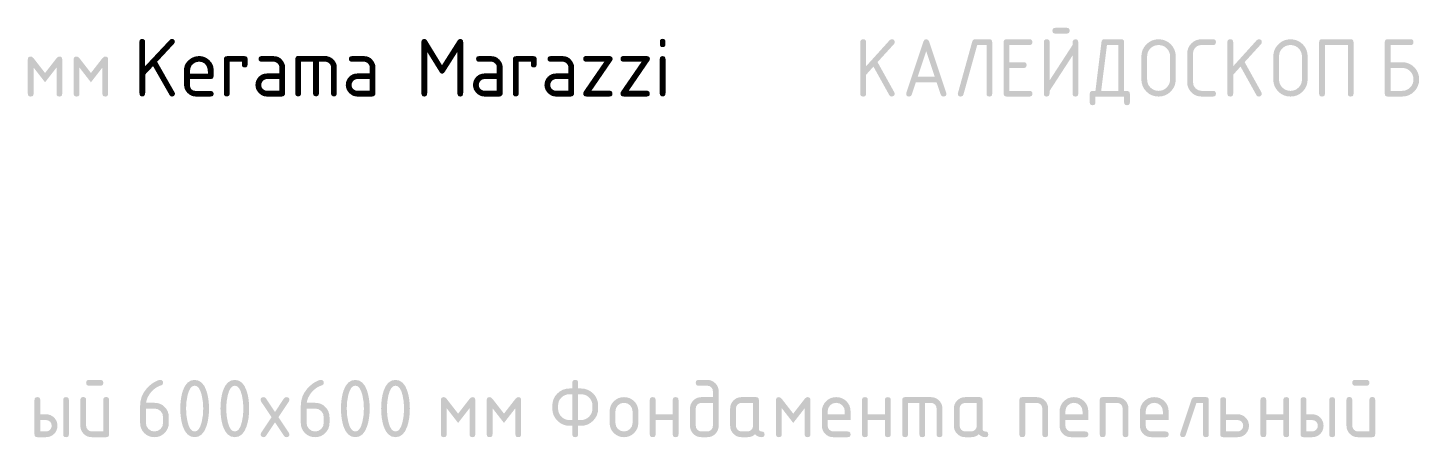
# Model space of a CAD drawing. Header units: millimetres. Extents: x 0 to 1189, y 0 to 841.
# Drawn here: x 1073.6 to 1147.1, y 444.1 to 465.8 of the extents above; entities that cross this region are included whole.
import ezdxf

# ---------------------------------------------------------------- set-up
doc = ezdxf.new("R2010")
doc.units = ezdxf.units.MM

msp = doc.modelspace()

# ---------------------------------------------------------------- hatches: boundary and pattern name
h = msp.add_hatch(color=7)
h.paths.add_polyline_path([(1128.896381, 465.154211), (1128.960709, 465.144703), (1129.007106, 465.116177), (1129.035209, 465.068635), (1129.044658, 465.002076), (1129.044658, 462.275765), (1129.035209, 462.209576), (1129.007106, 462.163386), (1128.960709, 462.136316), (1128.896381, 462.127488), (1128.829822, 462.136316), (1128.782279, 462.163386), (1128.753754, 462.209576), (1128.744245, 462.275765), (1128.744245, 464.294867), (1127.533225, 462.4279), (1127.530194, 462.298227), (1127.520547, 462.228912), (1127.472936, 462.152775), (1127.38109, 462.127488), (1127.314212, 462.136316), (1127.266506, 462.163386), (1127.23792, 462.209576), (1127.228403, 462.275765), (1127.228403, 465.002076), (1127.23792, 465.068635), (1127.266506, 465.116177), (1127.314212, 465.144703), (1127.38109, 465.154211), (1127.447649, 465.144703), (1127.495192, 465.116177), (1127.523717, 465.068635), (1127.533225, 465.002076), (1127.533225, 462.982423), (1128.744245, 464.849389), (1128.745279, 464.980716), (1128.752514, 465.048378), (1128.800676, 465.128373)])
h.paths.add_polyline_path([(1128.439423, 465.454623), (1127.834189, 465.454623), (1127.767311, 465.464218), (1127.719605, 465.492933), (1127.691019, 465.540665), (1127.681502, 465.60731), (1127.691019, 465.673869), (1127.719605, 465.721412), (1127.767311, 465.749937), (1127.834189, 465.759446), (1128.439423, 465.759446), (1128.505983, 465.749937), (1128.553525, 465.721412), (1128.58205, 465.673869), (1128.591559, 465.60731), (1128.58205, 465.540665), (1128.553525, 465.492933), (1128.505983, 465.464218)])
h = msp.add_hatch(color=7)
h.dxf.hatch_style = 2
h.paths.add_polyline_path([(1118.227922, 463.710578), (1117.838212, 463.278977), (1117.838212, 462.275765), (1117.828704, 462.209576), (1117.800179, 462.163386), (1117.752636, 462.136316), (1117.686077, 462.127488), (1117.619199, 462.136316), (1117.571493, 462.163386), (1117.542907, 462.209576), (1117.53339, 462.275765), (1117.53339, 465.002076), (1117.542907, 465.068635), (1117.571493, 465.116177), (1117.619199, 465.144703), (1117.686077, 465.154211), (1117.752636, 465.144703), (1117.800179, 465.116177), (1117.828704, 465.068635), (1117.838212, 465.002076), (1117.838212, 463.727666), (1119.082857, 465.103499), (1119.137565, 465.141464), (1119.201368, 465.154211), (1119.265696, 465.144703), (1119.312093, 465.116177), (1119.340197, 465.068635), (1119.349645, 465.002076), (1119.340136, 464.947988), (1119.311611, 464.900101), (1118.443447, 463.947601), (1119.328699, 462.351833), (1119.349645, 462.275765), (1119.339103, 462.221677), (1119.303343, 462.17379), (1119.255456, 462.13803), (1119.201368, 462.127488), (1119.119512, 462.146505), (1119.065769, 462.203556)])
h = msp.add_hatch(color=7)
h.paths.add_polyline_path([(1121.014418, 464.523621), (1120.570139, 463.185821), (1121.463107, 463.185821)])
h.paths.add_polyline_path([(1122.077161, 462.275765), (1122.067644, 462.209576), (1122.039058, 462.163386), (1121.991352, 462.136316), (1121.924475, 462.127488), (1121.833731, 462.152775), (1121.780607, 462.228912), (1121.560672, 462.880999), (1120.468715, 462.880999), (1120.252639, 462.228912), (1120.199515, 462.152775), (1120.108771, 462.127488), (1120.041894, 462.136316), (1119.994188, 462.163386), (1119.965602, 462.209576), (1119.956085, 462.275765), (1119.964904, 462.326477), (1120.866141, 465.03129), (1120.923123, 465.124583), (1121.014418, 465.154211), (1121.109985, 465.125135), (1121.167105, 465.0357), (1122.068893, 462.326477)])
h = msp.add_hatch(color=7)
h.dxf.hatch_style = 2
h.paths.add_polyline_path([(1123.58992, 465.154211), (1124.3517, 465.154211), (1124.416028, 465.144703), (1124.462425, 465.116177), (1124.490528, 465.068635), (1124.499976, 465.002076), (1124.499976, 462.275765), (1124.490528, 462.209576), (1124.462425, 462.163386), (1124.416028, 462.136316), (1124.3517, 462.127488), (1124.28514, 462.136316), (1124.237598, 462.163386), (1124.209073, 462.209576), (1124.199564, 462.275765), (1124.199564, 464.849389), (1123.708431, 464.849389), (1122.980276, 462.228912), (1122.928806, 462.152775), (1122.836409, 462.127488), (1122.769531, 462.136316), (1122.721825, 462.163386), (1122.693239, 462.209576), (1122.683722, 462.275765), (1122.68696, 462.296918), (1122.6964, 462.330886), (1123.437233, 465.002076), (1123.461091, 465.068635), (1123.49456, 465.116177), (1123.537537, 465.144703)])
h = msp.add_hatch(color=7)
h.dxf.hatch_style = 2
h.paths.add_polyline_path([(1125.106417, 462.275765), (1125.106417, 465.002076), (1125.115934, 465.068635), (1125.144519, 465.116177), (1125.192225, 465.144703), (1125.259103, 465.154211), (1126.469572, 465.154211), (1126.53645, 465.144703), (1126.584156, 465.116177), (1126.612741, 465.068635), (1126.622259, 465.002076), (1126.612741, 464.935198), (1126.584156, 464.887492), (1126.53645, 464.858906), (1126.469572, 464.849389), (1125.411239, 464.849389), (1125.411239, 463.943742), (1126.16475, 463.943742), (1126.231628, 463.934225), (1126.279334, 463.90564), (1126.307919, 463.857934), (1126.317436, 463.791056), (1126.307919, 463.724497), (1126.279334, 463.676954), (1126.231628, 463.648429), (1126.16475, 463.63892), (1125.411239, 463.63892), (1125.411239, 462.4279), (1126.469572, 462.4279), (1126.53645, 462.418392), (1126.584156, 462.389867), (1126.612741, 462.342324), (1126.622259, 462.275765), (1126.612741, 462.209576), (1126.584156, 462.163386), (1126.53645, 462.136316), (1126.469572, 462.127488), (1125.259103, 462.127488), (1125.192225, 462.136316), (1125.144519, 462.163386), (1125.115934, 462.209576)])
h = msp.add_hatch(color=7)
h.paths.add_polyline_path([(1131.467352, 462.4279), (1131.598679, 462.426867), (1131.666341, 462.419632), (1131.746336, 462.371952), (1131.772174, 462.279623), (1131.772174, 461.822666), (1131.762657, 461.756107), (1131.734071, 461.708564), (1131.686365, 461.680039), (1131.619487, 461.670531), (1131.552928, 461.680039), (1131.505386, 461.708564), (1131.476861, 461.756107), (1131.467352, 461.822666), (1131.467352, 462.127488), (1129.95592, 462.127488), (1129.95592, 461.822666), (1129.946411, 461.756107), (1129.917886, 461.708564), (1129.870344, 461.680039), (1129.803784, 461.670531), (1129.736906, 461.680039), (1129.6892, 461.708564), (1129.660615, 461.756107), (1129.651098, 461.822666), (1129.651098, 462.279623), (1129.677143, 462.371952), (1129.756931, 462.419632), (1129.824317, 462.426867), (1129.952061, 462.4279), (1130.27342, 465.014754), (1130.289259, 465.075844), (1130.317448, 465.119416), (1130.357523, 465.145521), (1130.409019, 465.154211), (1131.319075, 465.154211), (1131.383404, 465.144703), (1131.429801, 465.116177), (1131.457904, 465.068635), (1131.467352, 465.002076)])
h.paths.add_polyline_path([(1131.16694, 462.4279), (1131.16694, 464.849389), (1130.561154, 464.849389), (1130.256883, 462.4279)])
h = msp.add_hatch(color=7)
h.paths.add_polyline_path([(1133.894577, 463.033686), (1133.894577, 464.244155), (1133.883424, 464.366318), (1133.849998, 464.478972), (1133.794351, 464.582119), (1133.716535, 464.675756), (1133.625438, 464.751256), (1133.52354, 464.805567), (1133.411204, 464.838382), (1133.288791, 464.849389), (1133.166628, 464.838382), (1133.053974, 464.805567), (1132.950828, 464.751256), (1132.85719, 464.675756), (1132.780063, 464.582119), (1132.725932, 464.478972), (1132.694022, 464.366318), (1132.683557, 464.244155), (1132.683557, 463.033686), (1132.694022, 462.911273), (1132.725932, 462.798937), (1132.780063, 462.69704), (1132.85719, 462.605943), (1132.950828, 462.528127), (1133.053974, 462.47248), (1133.166628, 462.439054), (1133.288791, 462.4279), (1133.411204, 462.439054), (1133.52354, 462.47248), (1133.625438, 462.528127), (1133.716535, 462.605943), (1133.794351, 462.69704), (1133.849998, 462.798937), (1133.883424, 462.911273)])
h.paths.add_polyline_path([(1134.194989, 463.033686), (1134.178341, 462.852551), (1134.128361, 462.684698), (1134.044999, 462.530383), (1133.928201, 462.389867), (1133.790234, 462.273991), (1133.637228, 462.192118), (1133.469857, 462.143525), (1133.288791, 462.127488), (1133.106348, 462.143525), (1132.938839, 462.192118), (1132.785489, 462.273991), (1132.645523, 462.389867), (1132.528958, 462.530383), (1132.44557, 462.684698), (1132.395461, 462.852551), (1132.378735, 463.033686), (1132.378735, 464.244155), (1132.395461, 464.426908), (1132.44557, 464.594521), (1132.528958, 464.747767), (1132.645523, 464.887423), (1132.785489, 465.00422), (1132.938839, 465.087583), (1133.106348, 465.137563), (1133.288791, 465.154211), (1133.469926, 465.137632), (1133.63778, 465.088134), (1133.792094, 465.006081), (1133.932611, 464.891833), (1134.046859, 464.751256), (1134.128912, 464.596519), (1134.17841, 464.42752), (1134.194989, 464.244155)])
h = msp.add_hatch(color=7)
h.dxf.hatch_style = 2
h.paths.add_polyline_path([(1136.164585, 465.154211), (1136.231463, 465.144703), (1136.279169, 465.116177), (1136.307754, 465.068635), (1136.317271, 465.002076), (1136.307754, 464.935198), (1136.279169, 464.887492), (1136.231463, 464.858906), (1136.164585, 464.849389), (1135.55935, 464.849389), (1135.437084, 464.835807), (1135.330734, 464.794474), (1135.2403, 464.724513), (1135.165783, 464.625044), (1135.120101, 464.517075), (1135.106251, 464.39629), (1135.106251, 462.885409), (1135.138566, 462.709985), (1135.237441, 462.563499), (1135.38434, 462.46242), (1135.55935, 462.4279), (1136.164585, 462.4279), (1136.231463, 462.418392), (1136.279169, 462.389867), (1136.307754, 462.342324), (1136.317271, 462.275765), (1136.307754, 462.209576), (1136.279169, 462.163386), (1136.231463, 462.136316), (1136.164585, 462.127488), (1135.55935, 462.127488), (1135.406853, 462.141079), (1135.266655, 462.182058), (1135.138446, 462.250736), (1135.021916, 462.347423), (1134.92491, 462.464203), (1134.856069, 462.592094), (1134.815029, 462.731043), (1134.801429, 462.880999), (1134.801429, 464.39629), (1134.815029, 464.548796), (1134.856069, 464.689054), (1134.92491, 464.817427), (1135.021916, 464.934276), (1135.138446, 465.031195), (1135.266655, 465.099848), (1135.406853, 465.140698), (1135.55935, 465.154211)])
h = msp.add_hatch(color=7)
h.dxf.hatch_style = 2
h.paths.add_polyline_path([(1137.617947, 463.710578), (1137.228238, 463.278977), (1137.228238, 462.275765), (1137.21873, 462.209576), (1137.190204, 462.163386), (1137.142662, 462.136316), (1137.076103, 462.127488), (1137.009225, 462.136316), (1136.961519, 462.163386), (1136.932933, 462.209576), (1136.923416, 462.275765), (1136.923416, 465.002076), (1136.932933, 465.068635), (1136.961519, 465.116177), (1137.009225, 465.144703), (1137.076103, 465.154211), (1137.142662, 465.144703), (1137.190204, 465.116177), (1137.21873, 465.068635), (1137.228238, 465.002076), (1137.228238, 463.727666), (1138.472882, 465.103499), (1138.527591, 465.141464), (1138.591394, 465.154211), (1138.655722, 465.144703), (1138.702119, 465.116177), (1138.730222, 465.068635), (1138.739671, 465.002076), (1138.730162, 464.947988), (1138.701637, 464.900101), (1137.833473, 463.947601), (1138.718724, 462.351833), (1138.739671, 462.275765), (1138.729129, 462.221677), (1138.693369, 462.17379), (1138.645482, 462.13803), (1138.591394, 462.127488), (1138.509538, 462.146505), (1138.455795, 462.203556)])
h = msp.add_hatch(color=7)
h.paths.add_polyline_path([(1140.861953, 463.033686), (1140.861953, 464.244155), (1140.850799, 464.366318), (1140.817373, 464.478972), (1140.761726, 464.582119), (1140.68391, 464.675756), (1140.592813, 464.751256), (1140.490916, 464.805567), (1140.37858, 464.838382), (1140.256167, 464.849389), (1140.134004, 464.838382), (1140.021349, 464.805567), (1139.918203, 464.751256), (1139.824566, 464.675756), (1139.747438, 464.582119), (1139.693307, 464.478972), (1139.661397, 464.366318), (1139.650933, 464.244155), (1139.650933, 463.033686), (1139.661397, 462.911273), (1139.693307, 462.798937), (1139.747438, 462.69704), (1139.824566, 462.605943), (1139.918203, 462.528127), (1140.021349, 462.47248), (1140.134004, 462.439054), (1140.256167, 462.4279), (1140.37858, 462.439054), (1140.490916, 462.47248), (1140.592813, 462.528127), (1140.68391, 462.605943), (1140.761726, 462.69704), (1140.817373, 462.798937), (1140.850799, 462.911273)])
h.paths.add_polyline_path([(1141.162365, 463.033686), (1141.145717, 462.852551), (1141.095737, 462.684698), (1141.012374, 462.530383), (1140.895577, 462.389867), (1140.757609, 462.273991), (1140.604604, 462.192118), (1140.437233, 462.143525), (1140.256167, 462.127488), (1140.073723, 462.143525), (1139.906214, 462.192118), (1139.752864, 462.273991), (1139.612899, 462.389867), (1139.496334, 462.530383), (1139.412946, 462.684698), (1139.362837, 462.852551), (1139.346111, 463.033686), (1139.346111, 464.244155), (1139.362837, 464.426908), (1139.412946, 464.594521), (1139.496334, 464.747767), (1139.612899, 464.887423), (1139.752864, 465.00422), (1139.906214, 465.087583), (1140.073723, 465.137563), (1140.256167, 465.154211), (1140.437302, 465.137632), (1140.605155, 465.088134), (1140.75947, 465.006081), (1140.899987, 464.891833), (1141.014234, 464.751256), (1141.096288, 464.596519), (1141.145785, 464.42752), (1141.162365, 464.244155)])
h = msp.add_hatch(color=7)
h.dxf.hatch_style = 2
h.paths.add_polyline_path([(1141.921492, 465.154211), (1143.436782, 465.154211), (1143.501111, 465.144703), (1143.547508, 465.116177), (1143.575611, 465.068635), (1143.585059, 465.002076), (1143.585059, 462.275765), (1143.575611, 462.209576), (1143.547508, 462.163386), (1143.501111, 462.136316), (1143.436782, 462.127488), (1143.370223, 462.136316), (1143.322681, 462.163386), (1143.294156, 462.209576), (1143.284647, 462.275765), (1143.284647, 464.849389), (1142.073627, 464.849389), (1142.073627, 462.275765), (1142.064119, 462.209576), (1142.035593, 462.163386), (1141.988051, 462.136316), (1141.921492, 462.127488), (1141.854614, 462.136316), (1141.806908, 462.163386), (1141.778322, 462.209576), (1141.768805, 462.275765), (1141.768805, 465.002076), (1141.778322, 465.068635), (1141.806908, 465.116177), (1141.854614, 465.144703)])
h = msp.add_hatch(color=7)
h.paths.add_polyline_path([(1147.052426, 463.033686), (1147.035778, 462.852551), (1146.985798, 462.684698), (1146.902435, 462.530383), (1146.785638, 462.389867), (1146.647671, 462.273991), (1146.494665, 462.192118), (1146.327294, 462.143525), (1146.146228, 462.127488), (1145.388858, 462.127488), (1145.321981, 462.136316), (1145.274275, 462.163386), (1145.245689, 462.209576), (1145.236172, 462.275765), (1145.236172, 465.002076), (1145.245689, 465.068635), (1145.274275, 465.116177), (1145.321981, 465.144703), (1145.388858, 465.154211), (1146.599327, 465.154211), (1146.666205, 465.144703), (1146.713911, 465.116177), (1146.742497, 465.068635), (1146.752014, 465.002076), (1146.742497, 464.935198), (1146.713911, 464.887492), (1146.666205, 464.858906), (1146.599327, 464.849389), (1145.540994, 464.849389), (1145.540994, 463.943742), (1146.146228, 463.943742), (1146.327363, 463.927085), (1146.495216, 463.877459), (1146.649531, 463.795379), (1146.790048, 463.681364), (1146.904296, 463.540709), (1146.986349, 463.385844), (1147.035847, 463.216819)])
h.paths.add_polyline_path([(1145.540994, 463.63892), (1145.540994, 462.4279), (1146.146228, 462.4279), (1146.268641, 462.439054), (1146.380977, 462.47248), (1146.482874, 462.528127), (1146.573971, 462.605943), (1146.651787, 462.69704), (1146.707434, 462.798937), (1146.74086, 462.911273), (1146.752014, 463.033686), (1146.74086, 463.155849), (1146.707434, 463.268504), (1146.651787, 463.37165), (1146.573971, 463.465288), (1146.482874, 463.542415), (1146.380977, 463.596546), (1146.268641, 463.628456), (1146.146228, 463.63892)])
h = msp.add_hatch(color=7)
h.dxf.hatch_style = 2
h.paths.add_polyline_path([(1074.472886, 462.880999), (1073.867652, 463.659867), (1073.867652, 462.275765), (1073.858144, 462.209576), (1073.829618, 462.163386), (1073.782076, 462.136316), (1073.715517, 462.127488), (1073.648639, 462.136316), (1073.600933, 462.163386), (1073.572347, 462.209576), (1073.56283, 462.275765), (1073.56283, 464.095878), (1073.572347, 464.160206), (1073.600933, 464.206603), (1073.648639, 464.234707), (1073.715517, 464.244155), (1073.791584, 464.221348), (1073.867652, 464.150999), (1074.472886, 463.372132), (1075.078672, 464.150999), (1075.15474, 464.221348), (1075.230807, 464.244155), (1075.295136, 464.234707), (1075.341533, 464.206603), (1075.369636, 464.160206), (1075.379084, 464.095878), (1075.379084, 462.275765), (1075.369636, 462.209576), (1075.341533, 462.163386), (1075.295136, 462.136316), (1075.230807, 462.127488), (1075.164248, 462.136316), (1075.116706, 462.163386), (1075.088181, 462.209576), (1075.078672, 462.275765), (1075.078672, 463.659867)])
h = msp.add_hatch(color=7)
h.dxf.hatch_style = 2
h.paths.add_polyline_path([(1076.895581, 462.880999), (1076.290346, 463.659867), (1076.290346, 462.275765), (1076.280838, 462.209576), (1076.252313, 462.163386), (1076.20477, 462.136316), (1076.138211, 462.127488), (1076.071333, 462.136316), (1076.023627, 462.163386), (1075.995042, 462.209576), (1075.985524, 462.275765), (1075.985524, 464.095878), (1075.995042, 464.160206), (1076.023627, 464.206603), (1076.071333, 464.234707), (1076.138211, 464.244155), (1076.214279, 464.221348), (1076.290346, 464.150999), (1076.895581, 463.372132), (1077.501366, 464.150999), (1077.577434, 464.221348), (1077.653502, 464.244155), (1077.71783, 464.234707), (1077.764227, 464.206603), (1077.792331, 464.160206), (1077.801779, 464.095878), (1077.801779, 462.275765), (1077.792331, 462.209576), (1077.764227, 462.163386), (1077.71783, 462.136316), (1077.653502, 462.127488), (1077.586943, 462.136316), (1077.5394, 462.163386), (1077.510875, 462.209576), (1077.501366, 462.275765), (1077.501366, 463.659867)])
h = msp.add_hatch(color=7)
h.paths.add_polyline_path([(1077.853328, 446.097117), (1077.853328, 444.277004), (1077.843811, 444.210815), (1077.815225, 444.164625), (1077.767519, 444.137555), (1077.700641, 444.128727), (1076.943272, 444.128727), (1076.820859, 444.139191), (1076.708523, 444.171102), (1076.606625, 444.225233), (1076.515529, 444.30236), (1076.437712, 444.395998), (1076.382066, 444.499144), (1076.34864, 444.611798), (1076.337486, 444.733961), (1076.337486, 446.097117), (1076.347003, 446.163995), (1076.375589, 446.211701), (1076.423295, 446.240286), (1076.490173, 446.249803), (1076.556732, 446.240286), (1076.604274, 446.211701), (1076.6328, 446.163995), (1076.642308, 446.097117), (1076.642308, 444.733961), (1076.664632, 444.618826), (1076.731605, 444.522295), (1076.829377, 444.451946), (1076.943272, 444.429139), (1077.548506, 444.429139), (1077.548506, 446.097117), (1077.558014, 446.163995), (1077.58654, 446.211701), (1077.634082, 446.240286), (1077.700641, 446.249803), (1077.767519, 446.240286), (1077.815225, 446.211701), (1077.843811, 446.163995)])
h.paths.add_polyline_path([(1077.395819, 446.850628), (1076.790585, 446.850628), (1076.726256, 446.860145), (1076.67986, 446.888731), (1076.651756, 446.936437), (1076.642308, 447.003315), (1076.651756, 447.069874), (1076.67986, 447.117416), (1076.726256, 447.145942), (1076.790585, 447.15545), (1077.395819, 447.15545), (1077.462697, 447.145942), (1077.510403, 447.117416), (1077.538989, 447.069874), (1077.548506, 447.003315), (1077.538989, 446.936437), (1077.510403, 446.888731), (1077.462697, 446.860145)])
h = msp.add_hatch(color=7)
h.paths.add_polyline_path([(1079.799341, 445.640159), (1079.799341, 444.886648), (1079.831656, 444.709777), (1079.93053, 444.564738), (1080.077429, 444.463659), (1080.25244, 444.429139), (1080.427451, 444.463659), (1080.57435, 444.564738), (1080.673224, 444.711224), (1080.705539, 444.886648), (1080.705539, 445.18706), (1080.673224, 445.362071), (1080.57435, 445.50897), (1080.427451, 445.607844), (1080.25244, 445.640159)])
h.paths.add_polyline_path([(1080.552852, 447.15545), (1080.61973, 447.145942), (1080.667436, 447.117416), (1080.696022, 447.069874), (1080.705539, 447.003315), (1080.686522, 446.915878), (1080.629471, 446.875984), (1080.466406, 446.817391), (1080.314245, 446.730119), (1080.172522, 446.614217), (1080.040773, 446.469738), (1079.952028, 446.341934), (1079.883126, 446.212114), (1079.834894, 446.079917), (1079.80816, 445.944981), (1080.25244, 445.944981), (1080.40548, 445.931382), (1080.546582, 445.890342), (1080.674972, 445.821501), (1080.789875, 445.724495), (1080.88688, 445.607965), (1080.955722, 445.479756), (1080.996761, 445.339557), (1081.010361, 445.18706), (1081.010361, 444.886648), (1080.996081, 444.733522), (1080.953586, 444.59223), (1080.883392, 444.463651), (1080.786016, 444.348662), (1080.671097, 444.251975), (1080.542999, 444.183297), (1080.403016, 444.142318), (1080.25244, 444.128727), (1080.099943, 444.142258), (1079.959745, 444.182815), (1079.831535, 444.250347), (1079.715005, 444.344803), (1079.618, 444.461265), (1079.549158, 444.588992), (1079.508118, 444.727881), (1079.494519, 444.877829), (1079.494519, 445.792295), (1079.515999, 446.041565), (1079.580371, 446.275021), (1079.68753, 446.492562), (1079.837375, 446.694083), (1079.973413, 446.834789), (1080.114981, 446.952396), (1080.262853, 447.047782), (1080.417805, 447.121826), (1080.496491, 447.146493)])
h = msp.add_hatch(color=7)
h.paths.add_polyline_path([(1082.827299, 445.640159), (1082.807731, 446.006855), (1082.746822, 446.351227), (1082.678445, 446.570413), (1082.593791, 446.726398), (1082.492496, 446.819648), (1082.3742, 446.850628), (1082.257532, 446.819579), (1082.156057, 446.725847), (1082.070498, 446.568552), (1082.001579, 446.346817), (1081.940669, 446.001343), (1081.921101, 445.640159), (1081.940669, 445.277046), (1082.001579, 444.93295), (1082.069955, 444.713075), (1082.15461, 444.555574), (1082.255904, 444.460808), (1082.3742, 444.429139), (1082.492496, 444.460808), (1082.593791, 444.555574), (1082.678445, 444.713075), (1082.746822, 444.93295), (1082.807731, 445.277046)])
h.paths.add_polyline_path([(1083.132121, 445.640159), (1083.123414, 445.379038), (1083.097601, 445.135797), (1083.055149, 444.910746), (1082.996522, 444.704196), (1082.885719, 444.451963), (1082.744272, 444.272181), (1082.57337, 444.164539), (1082.3742, 444.128727), (1082.173334, 444.164539), (1082.00213, 444.272181), (1081.860278, 444.451963), (1081.747468, 444.704196), (1081.691391, 444.910746), (1081.650248, 445.135797), (1081.624918, 445.379038), (1081.616279, 445.640159), (1081.624918, 445.903589), (1081.650248, 446.148104), (1081.691391, 446.373603), (1081.747468, 446.579981), (1081.860278, 446.832447), (1082.00213, 447.012203), (1082.173334, 447.119716), (1082.3742, 447.15545), (1082.57337, 447.119716), (1082.744272, 447.012203), (1082.885719, 446.832447), (1082.996522, 446.579981), (1083.055149, 446.371743), (1083.097601, 446.146451), (1083.123414, 445.902968)])
h = msp.add_hatch(color=7)
h.paths.add_polyline_path([(1084.949059, 445.640159), (1084.929491, 446.006855), (1084.868582, 446.351227), (1084.800205, 446.570413), (1084.715551, 446.726398), (1084.614256, 446.819648), (1084.49596, 446.850628), (1084.379292, 446.819579), (1084.277817, 446.725847), (1084.192258, 446.568552), (1084.123339, 446.346817), (1084.06243, 446.001343), (1084.042861, 445.640159), (1084.06243, 445.277046), (1084.123339, 444.93295), (1084.191715, 444.713075), (1084.27637, 444.555574), (1084.377664, 444.460808), (1084.49596, 444.429139), (1084.614256, 444.460808), (1084.715551, 444.555574), (1084.800205, 444.713075), (1084.868582, 444.93295), (1084.929491, 445.277046)])
h.paths.add_polyline_path([(1085.253881, 445.640159), (1085.245174, 445.379038), (1085.219361, 445.135797), (1085.176909, 444.910746), (1085.118282, 444.704196), (1085.00748, 444.451963), (1084.866033, 444.272181), (1084.69513, 444.164539), (1084.49596, 444.128727), (1084.295094, 444.164539), (1084.12389, 444.272181), (1083.982038, 444.451963), (1083.869229, 444.704196), (1083.813151, 444.910746), (1083.772008, 445.135797), (1083.746678, 445.379038), (1083.738039, 445.640159), (1083.746678, 445.903589), (1083.772008, 446.148104), (1083.813151, 446.373603), (1083.869229, 446.579981), (1083.982038, 446.832447), (1084.12389, 447.012203), (1084.295094, 447.119716), (1084.49596, 447.15545), (1084.69513, 447.119716), (1084.866033, 447.012203), (1085.00748, 446.832447), (1085.118282, 446.579981), (1085.176909, 446.371743), (1085.219361, 446.146451), (1085.245174, 445.902968)])
h = msp.add_hatch(color=7)
h.paths.add_polyline_path([(1088.286382, 445.640159), (1088.286382, 444.886648), (1088.318697, 444.709777), (1088.417571, 444.564738), (1088.56447, 444.463659), (1088.739481, 444.429139), (1088.914492, 444.463659), (1089.06139, 444.564738), (1089.160265, 444.711224), (1089.19258, 444.886648), (1089.19258, 445.18706), (1089.160265, 445.362071), (1089.06139, 445.50897), (1088.914492, 445.607844), (1088.739481, 445.640159)])
h.paths.add_polyline_path([(1089.039893, 447.15545), (1089.106771, 447.145942), (1089.154477, 447.117416), (1089.183063, 447.069874), (1089.19258, 447.003315), (1089.173563, 446.915878), (1089.116512, 446.875984), (1088.953447, 446.817391), (1088.801286, 446.730119), (1088.659563, 446.614217), (1088.527814, 446.469738), (1088.439068, 446.341934), (1088.370167, 446.212114), (1088.321935, 446.079917), (1088.295201, 445.944981), (1088.739481, 445.944981), (1088.89252, 445.931382), (1089.033623, 445.890342), (1089.162013, 445.821501), (1089.276916, 445.724495), (1089.373921, 445.607965), (1089.442763, 445.479756), (1089.483802, 445.339557), (1089.497402, 445.18706), (1089.497402, 444.886648), (1089.483122, 444.733522), (1089.440627, 444.59223), (1089.370433, 444.463651), (1089.273057, 444.348662), (1089.158137, 444.251975), (1089.03004, 444.183297), (1088.890057, 444.142318), (1088.739481, 444.128727), (1088.586984, 444.142258), (1088.446785, 444.182815), (1088.318576, 444.250347), (1088.202046, 444.344803), (1088.105041, 444.461265), (1088.036199, 444.588992), (1087.995159, 444.727881), (1087.98156, 444.877829), (1087.98156, 445.792295), (1088.00304, 446.041565), (1088.067412, 446.275021), (1088.174571, 446.492562), (1088.324416, 446.694083), (1088.460454, 446.834789), (1088.602021, 446.952396), (1088.749894, 447.047782), (1088.904845, 447.121826), (1088.983531, 447.146493)])
h = msp.add_hatch(color=7)
h.paths.add_polyline_path([(1091.31434, 445.640159), (1091.294772, 446.006855), (1091.233862, 446.351227), (1091.165486, 446.570413), (1091.080831, 446.726398), (1090.979537, 446.819648), (1090.861241, 446.850628), (1090.744573, 446.819579), (1090.643097, 446.725847), (1090.557539, 446.568552), (1090.488619, 446.346817), (1090.42771, 446.001343), (1090.408142, 445.640159), (1090.42771, 445.277046), (1090.488619, 444.93295), (1090.556996, 444.713075), (1090.641651, 444.555574), (1090.742945, 444.460808), (1090.861241, 444.429139), (1090.979537, 444.460808), (1091.080831, 444.555574), (1091.165486, 444.713075), (1091.233862, 444.93295), (1091.294772, 445.277046)])
h.paths.add_polyline_path([(1091.619162, 445.640159), (1091.610454, 445.379038), (1091.584642, 445.135797), (1091.54219, 444.910746), (1091.483563, 444.704196), (1091.37276, 444.451963), (1091.231313, 444.272181), (1091.060411, 444.164539), (1090.861241, 444.128727), (1090.660375, 444.164539), (1090.489171, 444.272181), (1090.347319, 444.451963), (1090.234509, 444.704196), (1090.178432, 444.910746), (1090.137289, 445.135797), (1090.111959, 445.379038), (1090.10332, 445.640159), (1090.111959, 445.903589), (1090.137289, 446.148104), (1090.178432, 446.373603), (1090.234509, 446.579981), (1090.347319, 446.832447), (1090.489171, 447.012203), (1090.660375, 447.119716), (1090.861241, 447.15545), (1091.060411, 447.119716), (1091.231313, 447.012203), (1091.37276, 446.832447), (1091.483563, 446.579981), (1091.54219, 446.371743), (1091.584642, 446.146451), (1091.610454, 445.902968)])
h = msp.add_hatch(color=7)
h.paths.add_polyline_path([(1093.4361, 445.640159), (1093.416532, 446.006855), (1093.355623, 446.351227), (1093.287246, 446.570413), (1093.202592, 446.726398), (1093.101297, 446.819648), (1092.983001, 446.850628), (1092.866333, 446.819579), (1092.764858, 446.725847), (1092.679299, 446.568552), (1092.61038, 446.346817), (1092.54947, 446.001343), (1092.529902, 445.640159), (1092.54947, 445.277046), (1092.61038, 444.93295), (1092.678756, 444.713075), (1092.763411, 444.555574), (1092.864705, 444.460808), (1092.983001, 444.429139), (1093.101297, 444.460808), (1093.202592, 444.555574), (1093.287246, 444.713075), (1093.355623, 444.93295), (1093.416532, 445.277046)])
h.paths.add_polyline_path([(1093.740922, 445.640159), (1093.732215, 445.379038), (1093.706402, 445.135797), (1093.66395, 444.910746), (1093.605323, 444.704196), (1093.49452, 444.451963), (1093.353073, 444.272181), (1093.182171, 444.164539), (1092.983001, 444.128727), (1092.782135, 444.164539), (1092.610931, 444.272181), (1092.469079, 444.451963), (1092.356269, 444.704196), (1092.300192, 444.910746), (1092.259049, 445.135797), (1092.233719, 445.379038), (1092.22508, 445.640159), (1092.233719, 445.903589), (1092.259049, 446.148104), (1092.300192, 446.373603), (1092.356269, 446.579981), (1092.469079, 446.832447), (1092.610931, 447.012203), (1092.782135, 447.119716), (1092.983001, 447.15545), (1093.182171, 447.119716), (1093.353073, 447.012203), (1093.49452, 446.832447), (1093.605323, 446.579981), (1093.66395, 446.371743), (1093.706402, 446.146451), (1093.732215, 445.902968)])
h = msp.add_hatch(color=7)
h.paths.add_polyline_path([(1102.628732, 445.034925), (1102.781418, 445.034925), (1102.903512, 445.045992), (1103.015685, 445.079229), (1103.117522, 445.134686), (1103.20861, 445.212416), (1103.286426, 445.305994), (1103.342073, 445.408718), (1103.375499, 445.520227), (1103.386653, 445.640159), (1103.386653, 445.792295), (1103.375499, 445.914544), (1103.342073, 446.027388), (1103.286426, 446.130724), (1103.20861, 446.224447), (1103.115661, 446.299628), (1103.014031, 446.353776), (1102.902892, 446.386531), (1102.781418, 446.397529), (1102.628732, 446.397529)])
h.paths.add_polyline_path([(1102.32391, 445.034925), (1102.32391, 446.397529), (1102.175633, 446.397529), (1102.05347, 446.386462), (1101.940815, 446.353225), (1101.837669, 446.297768), (1101.744031, 446.220038), (1101.666904, 446.128863), (1101.612773, 446.026837), (1101.580863, 445.914475), (1101.570398, 445.792295), (1101.570398, 445.640159), (1101.581483, 445.517979), (1101.614427, 445.405617), (1101.668764, 445.303591), (1101.744031, 445.212416), (1101.837669, 445.134686), (1101.940815, 445.079229), (1102.05347, 445.045992), (1102.175633, 445.034925)])
h.paths.add_polyline_path([(1102.628732, 444.730103), (1102.628732, 444.277004), (1102.619223, 444.210815), (1102.590698, 444.164625), (1102.543155, 444.137555), (1102.476596, 444.128727), (1102.409718, 444.137555), (1102.362012, 444.164625), (1102.333427, 444.210815), (1102.32391, 444.277004), (1102.32391, 444.730103), (1102.175633, 444.730103), (1101.992569, 444.747432), (1101.824026, 444.798867), (1101.67047, 444.883582), (1101.532364, 445.00075), (1101.4158, 445.140655), (1101.332411, 445.293583), (1101.282302, 445.459946), (1101.265576, 445.640159), (1101.265576, 445.792295), (1101.282302, 445.975677), (1101.332411, 446.144383), (1101.4158, 446.298), (1101.532364, 446.436114), (1101.672873, 446.552593), (1101.827127, 446.635792), (1101.994817, 446.685711), (1102.175633, 446.702351), (1102.32391, 446.702351), (1102.32391, 447.003315), (1102.333427, 447.069874), (1102.362012, 447.117416), (1102.409718, 447.145942), (1102.476596, 447.15545), (1102.543155, 447.145942), (1102.590698, 447.117416), (1102.619223, 447.069874), (1102.628732, 447.003315), (1102.628732, 446.702351), (1102.781418, 446.702351), (1102.962312, 446.685711), (1103.130131, 446.635792), (1103.284411, 446.552593), (1103.424686, 446.436114), (1103.540795, 446.29614), (1103.622642, 446.14273), (1103.671106, 445.975057), (1103.687065, 445.792295), (1103.687065, 445.640159), (1103.670416, 445.459257), (1103.620437, 445.291378), (1103.537074, 445.136934), (1103.420277, 444.99634), (1103.28069, 444.879861), (1103.127926, 444.796662), (1102.961623, 444.746743), (1102.781418, 444.730103)])
h = msp.add_hatch(color=7)
h.paths.add_polyline_path([(1110.053057, 446.550216), (1110.053057, 444.733961), (1110.041903, 444.611798), (1110.008477, 444.499144), (1109.95283, 444.395998), (1109.875014, 444.30236), (1109.781437, 444.225233), (1109.678713, 444.171102), (1109.567204, 444.139191), (1109.447271, 444.128727), (1109.143, 444.128727), (1109.020588, 444.139191), (1108.908252, 444.171102), (1108.806354, 444.225233), (1108.715257, 444.30236), (1108.637441, 444.395998), (1108.581794, 444.499144), (1108.548368, 444.611798), (1108.537215, 444.733961), (1108.537215, 445.640159), (1108.548368, 445.762322), (1108.581794, 445.874977), (1108.637441, 445.978123), (1108.715257, 446.071761), (1108.808215, 446.147028), (1108.909905, 446.201365), (1109.021208, 446.234309), (1109.143, 446.245394), (1109.748235, 446.245394), (1109.748235, 446.550216), (1109.726462, 446.667762), (1109.663348, 446.766292), (1109.565025, 446.828924), (1109.447271, 446.850628), (1108.990314, 446.850628), (1108.925985, 446.860145), (1108.879588, 446.888731), (1108.851485, 446.936437), (1108.842037, 447.003315), (1108.851485, 447.069874), (1108.879588, 447.117416), (1108.925985, 447.145942), (1108.990314, 447.15545), (1109.447271, 447.15545), (1109.569684, 447.144383), (1109.68202, 447.111146), (1109.783917, 447.055689), (1109.875014, 446.977959), (1109.95283, 446.886552), (1110.008477, 446.784551), (1110.041903, 446.672319)])
h.paths.add_polyline_path([(1109.748235, 444.733961), (1109.748235, 445.940572), (1109.143, 445.940572), (1109.025247, 445.918799), (1108.926924, 445.855684), (1108.86381, 445.75743), (1108.842037, 445.640159), (1108.842037, 444.733961), (1108.864361, 444.618344), (1108.931334, 444.518436), (1109.029106, 444.451464), (1109.143, 444.429139), (1109.447271, 444.429139), (1109.56282, 444.451464), (1109.658938, 444.518436), (1109.725911, 444.61669)])
h = msp.add_hatch(color=7)
h.paths.add_polyline_path([(1144.728868, 446.097117), (1144.728868, 444.277004), (1144.719351, 444.210815), (1144.690765, 444.164625), (1144.643059, 444.137555), (1144.576181, 444.128727), (1143.818812, 444.128727), (1143.696399, 444.139191), (1143.584063, 444.171102), (1143.482166, 444.225233), (1143.391069, 444.30236), (1143.313253, 444.395998), (1143.257606, 444.499144), (1143.22418, 444.611798), (1143.213026, 444.733961), (1143.213026, 446.097117), (1143.222543, 446.163995), (1143.251129, 446.211701), (1143.298835, 446.240286), (1143.365713, 446.249803), (1143.432272, 446.240286), (1143.479814, 446.211701), (1143.50834, 446.163995), (1143.517848, 446.097117), (1143.517848, 444.733961), (1143.540172, 444.618826), (1143.607145, 444.522295), (1143.704917, 444.451946), (1143.818812, 444.429139), (1144.424046, 444.429139), (1144.424046, 446.097117), (1144.433555, 446.163995), (1144.46208, 446.211701), (1144.509622, 446.240286), (1144.576181, 446.249803), (1144.643059, 446.240286), (1144.690765, 446.211701), (1144.719351, 446.163995)])
h.paths.add_polyline_path([(1144.271359, 446.850628), (1143.666125, 446.850628), (1143.601796, 446.860145), (1143.5554, 446.888731), (1143.527296, 446.936437), (1143.517848, 447.003315), (1143.527296, 447.069874), (1143.5554, 447.117416), (1143.601796, 447.145942), (1143.666125, 447.15545), (1144.271359, 447.15545), (1144.338237, 447.145942), (1144.385943, 447.117416), (1144.414529, 447.069874), (1144.424046, 447.003315), (1144.414529, 446.936437), (1144.385943, 446.888731), (1144.338237, 446.860145)])
h = msp.add_hatch(color=7)
h.paths.add_polyline_path([(1075.126038, 444.733961), (1075.114954, 444.611798), (1075.08201, 444.499144), (1075.027672, 444.395998), (1074.952405, 444.30236), (1074.858768, 444.225233), (1074.755622, 444.171102), (1074.642967, 444.139191), (1074.520804, 444.128727), (1074.067705, 444.128727), (1074.000827, 444.137555), (1073.953121, 444.164625), (1073.924535, 444.210815), (1073.915018, 444.277004), (1073.915018, 446.097117), (1073.924535, 446.161445), (1073.953121, 446.207842), (1074.000827, 446.235945), (1074.067705, 446.245394), (1074.134264, 446.235945), (1074.181806, 446.207842), (1074.210332, 446.161445), (1074.21984, 446.097117), (1074.21984, 445.339196), (1074.520804, 445.339196), (1074.642967, 445.328197), (1074.755622, 445.295443), (1074.858768, 445.241295), (1074.952405, 445.166114), (1075.027672, 445.07239), (1075.08201, 444.969055), (1075.114954, 444.856211)])
h.paths.add_polyline_path([(1074.825075, 444.733961), (1074.803026, 444.851508), (1074.736329, 444.950038), (1074.638075, 445.013152), (1074.520804, 445.034925), (1074.21984, 445.034925), (1074.21984, 444.429139), (1074.520804, 444.429139), (1074.638075, 444.451464), (1074.736329, 444.518436), (1074.803026, 444.61669)])
h.paths.add_polyline_path([(1075.43086, 446.097117), (1075.440369, 446.161445), (1075.468894, 446.207842), (1075.516436, 446.235945), (1075.582996, 446.245394), (1075.647324, 446.235945), (1075.693721, 446.207842), (1075.721824, 446.161445), (1075.731273, 446.097117), (1075.731273, 444.277004), (1075.721824, 444.210815), (1075.693721, 444.164625), (1075.647324, 444.137555), (1075.582996, 444.128727), (1075.516436, 444.137555), (1075.468894, 444.164625), (1075.440369, 444.210815), (1075.43086, 444.277004)])
h = msp.add_hatch(color=7)
h.dxf.hatch_style = 2
h.paths.add_polyline_path([(1086.799622, 445.18706), (1087.350286, 444.36134), (1087.375642, 444.277004), (1087.366124, 444.210815), (1087.337539, 444.164625), (1087.289833, 444.137555), (1087.222955, 444.128727), (1087.150057, 444.144506), (1087.096175, 444.192117), (1086.617721, 444.912004), (1086.139266, 444.192117), (1086.085384, 444.144506), (1086.012486, 444.128727), (1085.954815, 444.138787), (1085.906653, 444.171171), (1085.872064, 444.220987), (1085.8598, 444.277004), (1085.885155, 444.36134), (1086.43582, 445.18706), (1085.885155, 446.008371), (1085.8598, 446.097117), (1085.869317, 446.161445), (1085.897902, 446.207842), (1085.945608, 446.235945), (1086.012486, 446.245394), (1086.085384, 446.229615), (1086.139266, 446.182004), (1086.617721, 445.462117), (1087.096175, 446.182004), (1087.150057, 446.229615), (1087.222955, 446.245394), (1087.289833, 446.236566), (1087.337539, 446.209496), (1087.366124, 446.163306), (1087.375642, 446.097117), (1087.350286, 446.008371)])
h = msp.add_hatch(color=7)
h.dxf.hatch_style = 2
h.paths.add_polyline_path([(1096.28984, 444.882238), (1095.684606, 445.661105), (1095.684606, 444.277004), (1095.675097, 444.210815), (1095.646572, 444.164625), (1095.59903, 444.137555), (1095.53247, 444.128727), (1095.465593, 444.137555), (1095.417887, 444.164625), (1095.389301, 444.210815), (1095.379784, 444.277004), (1095.379784, 446.097117), (1095.389301, 446.161445), (1095.417887, 446.207842), (1095.465593, 446.235945), (1095.53247, 446.245394), (1095.608538, 446.222587), (1095.684606, 446.152238), (1096.28984, 445.373371), (1096.895626, 446.152238), (1096.971694, 446.222587), (1097.047761, 446.245394), (1097.11209, 446.235945), (1097.158487, 446.207842), (1097.18659, 446.161445), (1097.196038, 446.097117), (1097.196038, 444.277004), (1097.18659, 444.210815), (1097.158487, 444.164625), (1097.11209, 444.137555), (1097.047761, 444.128727), (1096.981202, 444.137555), (1096.93366, 444.164625), (1096.905134, 444.210815), (1096.895626, 444.277004), (1096.895626, 445.661105)])
h = msp.add_hatch(color=7)
h.dxf.hatch_style = 2
h.paths.add_polyline_path([(1098.712308, 444.882238), (1098.107074, 445.661105), (1098.107074, 444.277004), (1098.097565, 444.210815), (1098.06904, 444.164625), (1098.021497, 444.137555), (1097.954938, 444.128727), (1097.88806, 444.137555), (1097.840354, 444.164625), (1097.811769, 444.210815), (1097.802252, 444.277004), (1097.802252, 446.097117), (1097.811769, 446.161445), (1097.840354, 446.207842), (1097.88806, 446.235945), (1097.954938, 446.245394), (1098.031006, 446.222587), (1098.107074, 446.152238), (1098.712308, 445.373371), (1099.318094, 446.152238), (1099.394161, 446.222587), (1099.470229, 446.245394), (1099.534558, 446.235945), (1099.580954, 446.207842), (1099.609058, 446.161445), (1099.618506, 446.097117), (1099.618506, 444.277004), (1099.609058, 444.210815), (1099.580954, 444.164625), (1099.534558, 444.137555), (1099.470229, 444.128727), (1099.40367, 444.137555), (1099.356127, 444.164625), (1099.327602, 444.210815), (1099.318094, 444.277004), (1099.318094, 445.661105)])
h = msp.add_hatch(color=7)
h.paths.add_polyline_path([(1104.293694, 444.882238), (1104.293694, 445.487473), (1104.307294, 445.639978), (1104.348334, 445.780237), (1104.417175, 445.90861), (1104.514181, 446.025459), (1104.630711, 446.122145), (1104.75892, 446.190823), (1104.899118, 446.231803), (1105.051615, 446.245394), (1105.204113, 446.231863), (1105.344311, 446.191306), (1105.47252, 446.123773), (1105.58905, 446.029317), (1105.686056, 445.912718), (1105.754897, 445.784026), (1105.795937, 445.642519), (1105.809536, 445.487473), (1105.809536, 444.882238), (1105.795257, 444.732282), (1105.752761, 444.593333), (1105.682567, 444.465442), (1105.585192, 444.348662), (1105.470272, 444.251975), (1105.342175, 444.183297), (1105.202192, 444.142318), (1105.051615, 444.128727), (1104.899118, 444.142318), (1104.75892, 444.183297), (1104.630711, 444.251975), (1104.514181, 444.348662), (1104.417175, 444.465442), (1104.348334, 444.593333), (1104.307294, 444.732282)])
h.paths.add_polyline_path([(1105.504714, 444.886648), (1105.504714, 445.491882), (1105.472399, 445.665446), (1105.373525, 445.813792), (1105.226626, 445.912666), (1105.051615, 445.944981), (1104.876605, 445.912666), (1104.729706, 445.813792), (1104.630832, 445.665446), (1104.598517, 445.491882), (1104.598517, 444.886648), (1104.630832, 444.709777), (1104.729706, 444.564738), (1104.876605, 444.463659), (1105.051615, 444.429139), (1105.226626, 444.463659), (1105.373525, 444.564738), (1105.472399, 444.711224)])
h = msp.add_hatch(color=7)
h.dxf.hatch_style = 2
h.paths.add_polyline_path([(1106.720277, 445.034925), (1106.720277, 444.277004), (1106.710768, 444.210815), (1106.682243, 444.164625), (1106.634701, 444.137555), (1106.568141, 444.128727), (1106.501263, 444.137555), (1106.453557, 444.164625), (1106.424972, 444.210815), (1106.415455, 444.277004), (1106.415455, 446.097117), (1106.424972, 446.161445), (1106.453557, 446.207842), (1106.501263, 446.235945), (1106.568141, 446.245394), (1106.634701, 446.235945), (1106.682243, 446.207842), (1106.710768, 446.161445), (1106.720277, 446.097117), (1106.720277, 445.339196), (1107.626475, 445.339196), (1107.626475, 446.097117), (1107.635983, 446.161445), (1107.664508, 446.207842), (1107.712051, 446.235945), (1107.77861, 446.245394), (1107.845488, 446.235945), (1107.893194, 446.207842), (1107.92178, 446.161445), (1107.931297, 446.097117), (1107.931297, 444.277004), (1107.92178, 444.210815), (1107.893194, 444.164625), (1107.845488, 444.137555), (1107.77861, 444.128727), (1107.712051, 444.137555), (1107.664508, 444.164625), (1107.635983, 444.210815), (1107.626475, 444.277004), (1107.626475, 445.034925)])
h = msp.add_hatch(color=7)
h.paths.add_polyline_path([(1111.869995, 445.940572), (1111.264761, 445.940572), (1111.147007, 445.918799), (1111.048684, 445.855684), (1110.98557, 445.75743), (1110.963797, 445.640159), (1110.963797, 444.733961), (1110.986121, 444.618344), (1111.053094, 444.518436), (1111.150866, 444.451464), (1111.264761, 444.429139), (1111.569031, 444.429139), (1111.68458, 444.451464), (1111.780698, 444.518436), (1111.847671, 444.61669), (1111.869995, 444.733961)])
h.paths.add_polyline_path([(1112.475229, 444.277004), (1112.465781, 444.210815), (1112.437678, 444.164625), (1112.391281, 444.137555), (1112.326952, 444.128727), (1112.224556, 444.138304), (1112.132856, 444.167312), (1112.051388, 444.216164), (1111.979687, 444.285272), (1111.89002, 444.216164), (1111.791929, 444.167312), (1111.685054, 444.138304), (1111.569031, 444.128727), (1111.264761, 444.128727), (1111.142348, 444.139191), (1111.030012, 444.171102), (1110.928115, 444.225233), (1110.837018, 444.30236), (1110.759201, 444.395377), (1110.703555, 444.49749), (1110.670129, 444.609938), (1110.658975, 444.733961), (1110.658975, 445.640159), (1110.670129, 445.762322), (1110.703555, 445.874977), (1110.759201, 445.978123), (1110.837018, 446.071761), (1110.928115, 446.147028), (1111.030012, 446.201365), (1111.142348, 446.234309), (1111.264761, 446.245394), (1112.02213, 446.245394), (1112.089008, 446.235945), (1112.136714, 446.207842), (1112.1653, 446.161445), (1112.174817, 446.097117), (1112.174817, 444.581826), (1112.184326, 444.514948), (1112.212851, 444.467242), (1112.260393, 444.438656), (1112.326952, 444.429139), (1112.391281, 444.419631), (1112.437678, 444.391105), (1112.465781, 444.343563)])
h = msp.add_hatch(color=7)
h.dxf.hatch_style = 2
h.paths.add_polyline_path([(1113.991499, 444.882238), (1113.386265, 445.661105), (1113.386265, 444.277004), (1113.376756, 444.210815), (1113.348231, 444.164625), (1113.300689, 444.137555), (1113.234129, 444.128727), (1113.167252, 444.137555), (1113.119546, 444.164625), (1113.09096, 444.210815), (1113.081443, 444.277004), (1113.081443, 446.097117), (1113.09096, 446.161445), (1113.119546, 446.207842), (1113.167252, 446.235945), (1113.234129, 446.245394), (1113.310197, 446.222587), (1113.386265, 446.152238), (1113.991499, 445.373371), (1114.597285, 446.152238), (1114.673353, 446.222587), (1114.74942, 446.245394), (1114.813749, 446.235945), (1114.860146, 446.207842), (1114.888249, 446.161445), (1114.897697, 446.097117), (1114.897697, 444.277004), (1114.888249, 444.210815), (1114.860146, 444.164625), (1114.813749, 444.137555), (1114.74942, 444.128727), (1114.682861, 444.137555), (1114.635319, 444.164625), (1114.606793, 444.210815), (1114.597285, 444.277004), (1114.597285, 445.661105)])
h = msp.add_hatch(color=7)
h.paths.add_polyline_path([(1116.261832, 445.944981), (1116.086821, 445.912666), (1115.939922, 445.813792), (1115.841048, 445.666893), (1115.808733, 445.491882), (1115.808733, 445.339196), (1116.714931, 445.339196), (1116.714931, 445.491882), (1116.682616, 445.666893), (1116.583741, 445.813792), (1116.436842, 445.912666)])
h.paths.add_polyline_path([(1115.808733, 445.034925), (1115.808733, 444.733961), (1115.831057, 444.618344), (1115.89803, 444.518436), (1115.995801, 444.451464), (1116.109696, 444.429139), (1116.867066, 444.429139), (1116.933944, 444.419631), (1116.98165, 444.391105), (1117.010236, 444.343563), (1117.019753, 444.277004), (1117.010236, 444.210815), (1116.98165, 444.164625), (1116.933944, 444.137555), (1116.867066, 444.128727), (1116.109696, 444.128727), (1115.987283, 444.139191), (1115.874947, 444.171102), (1115.77305, 444.225233), (1115.681953, 444.30236), (1115.604137, 444.395377), (1115.54849, 444.49749), (1115.515064, 444.609938), (1115.503911, 444.733961), (1115.503911, 445.487473), (1115.51751, 445.639978), (1115.55855, 445.780237), (1115.627391, 445.90861), (1115.724397, 446.025459), (1115.840927, 446.122145), (1115.969136, 446.190823), (1116.109334, 446.231803), (1116.261832, 446.245394), (1116.414329, 446.231863), (1116.554527, 446.191306), (1116.682736, 446.123773), (1116.799266, 446.029317), (1116.896272, 445.912787), (1116.965113, 445.784578), (1117.006153, 445.64438), (1117.019753, 445.491882), (1117.019753, 445.034925)])
h = msp.add_hatch(color=7)
h.dxf.hatch_style = 2
h.paths.add_polyline_path([(1117.930493, 445.034925), (1117.930493, 444.277004), (1117.920984, 444.210815), (1117.892459, 444.164625), (1117.844917, 444.137555), (1117.778357, 444.128727), (1117.711479, 444.137555), (1117.663774, 444.164625), (1117.635188, 444.210815), (1117.625671, 444.277004), (1117.625671, 446.097117), (1117.635188, 446.161445), (1117.663774, 446.207842), (1117.711479, 446.235945), (1117.778357, 446.245394), (1117.844917, 446.235945), (1117.892459, 446.207842), (1117.920984, 446.161445), (1117.930493, 446.097117), (1117.930493, 445.339196), (1118.836691, 445.339196), (1118.836691, 446.097117), (1118.846199, 446.161445), (1118.874725, 446.207842), (1118.922267, 446.235945), (1118.988826, 446.245394), (1119.055704, 446.235945), (1119.10341, 446.207842), (1119.131996, 446.161445), (1119.141513, 446.097117), (1119.141513, 444.277004), (1119.131996, 444.210815), (1119.10341, 444.164625), (1119.055704, 444.137555), (1118.988826, 444.128727), (1118.922267, 444.137555), (1118.874725, 444.164625), (1118.846199, 444.210815), (1118.836691, 444.277004), (1118.836691, 445.034925)])
h = msp.add_hatch(color=7)
h.dxf.hatch_style = 2
h.paths.add_polyline_path([(1119.900118, 446.245394), (1121.263273, 446.245394), (1121.384747, 446.234309), (1121.495886, 446.201365), (1121.597516, 446.147028), (1121.690465, 446.071761), (1121.768281, 445.978123), (1121.823928, 445.874977), (1121.857354, 445.762322), (1121.868507, 445.640159), (1121.868507, 444.277004), (1121.85899, 444.210815), (1121.830405, 444.164625), (1121.782699, 444.137555), (1121.715821, 444.128727), (1121.649261, 444.137555), (1121.601719, 444.164625), (1121.573194, 444.210815), (1121.563685, 444.277004), (1121.563685, 445.640159), (1121.541912, 445.75743), (1121.478798, 445.855684), (1121.380544, 445.920452), (1121.263273, 445.940572), (1120.958451, 445.940572), (1120.958451, 444.277004), (1120.948934, 444.210815), (1120.920348, 444.164625), (1120.872642, 444.137555), (1120.805764, 444.128727), (1120.741668, 444.137555), (1120.695246, 444.164625), (1120.667013, 444.210815), (1120.657487, 444.277004), (1120.657487, 445.940572), (1120.052253, 445.940572), (1120.052253, 444.277004), (1120.042745, 444.210815), (1120.014219, 444.164625), (1119.966677, 444.137555), (1119.900118, 444.128727), (1119.83324, 444.137555), (1119.785534, 444.164625), (1119.756948, 444.210815), (1119.747431, 444.277004), (1119.747431, 446.097117), (1119.756948, 446.161445), (1119.785534, 446.207842), (1119.83324, 446.235945)])
h = msp.add_hatch(color=7)
h.paths.add_polyline_path([(1123.685862, 445.940572), (1123.080627, 445.940572), (1122.962874, 445.918799), (1122.864551, 445.855684), (1122.801437, 445.75743), (1122.779664, 445.640159), (1122.779664, 444.733961), (1122.801988, 444.618344), (1122.868961, 444.518436), (1122.966732, 444.451464), (1123.080627, 444.429139), (1123.384898, 444.429139), (1123.500447, 444.451464), (1123.596565, 444.518436), (1123.663537, 444.61669), (1123.685862, 444.733961)])
h.paths.add_polyline_path([(1124.291096, 444.277004), (1124.281648, 444.210815), (1124.253544, 444.164625), (1124.207148, 444.137555), (1124.142819, 444.128727), (1124.040422, 444.138304), (1123.948722, 444.167312), (1123.867255, 444.216164), (1123.795553, 444.285272), (1123.705886, 444.216164), (1123.607796, 444.167312), (1123.50092, 444.138304), (1123.384898, 444.128727), (1123.080627, 444.128727), (1122.958214, 444.139191), (1122.845878, 444.171102), (1122.743981, 444.225233), (1122.652884, 444.30236), (1122.575068, 444.395377), (1122.519421, 444.49749), (1122.485995, 444.609938), (1122.474842, 444.733961), (1122.474842, 445.640159), (1122.485995, 445.762322), (1122.519421, 445.874977), (1122.575068, 445.978123), (1122.652884, 446.071761), (1122.743981, 446.147028), (1122.845878, 446.201365), (1122.958214, 446.234309), (1123.080627, 446.245394), (1123.837997, 446.245394), (1123.904875, 446.235945), (1123.952581, 446.207842), (1123.981167, 446.161445), (1123.990684, 446.097117), (1123.990684, 444.581826), (1124.000192, 444.514948), (1124.028718, 444.467242), (1124.07626, 444.438656), (1124.142819, 444.429139), (1124.207148, 444.419631), (1124.253544, 444.391105), (1124.281648, 444.343563)])
h = msp.add_hatch(color=7)
h.dxf.hatch_style = 2
h.paths.add_polyline_path([(1125.938237, 444.277004), (1125.938237, 446.097117), (1125.947754, 446.161445), (1125.97634, 446.207842), (1126.024046, 446.235945), (1126.090924, 446.245394), (1126.848293, 446.245394), (1126.968226, 446.234309), (1127.079735, 446.201365), (1127.182459, 446.147028), (1127.276036, 446.071761), (1127.353853, 445.978123), (1127.409499, 445.874977), (1127.442925, 445.762322), (1127.454079, 445.640159), (1127.454079, 444.277004), (1127.444562, 444.210815), (1127.415976, 444.164625), (1127.36827, 444.137555), (1127.301392, 444.128727), (1127.234833, 444.137555), (1127.187291, 444.164625), (1127.158765, 444.210815), (1127.149257, 444.277004), (1127.149257, 445.640159), (1127.127484, 445.75743), (1127.06437, 445.855684), (1126.966047, 445.920452), (1126.848293, 445.940572), (1126.243059, 445.940572), (1126.243059, 444.277004), (1126.233551, 444.210815), (1126.205025, 444.164625), (1126.157483, 444.137555), (1126.090924, 444.128727), (1126.024046, 444.137555), (1125.97634, 444.164625), (1125.947754, 444.210815)])
h = msp.add_hatch(color=7)
h.paths.add_polyline_path([(1128.817918, 445.944981), (1128.642907, 445.912666), (1128.496008, 445.813792), (1128.397134, 445.666893), (1128.364819, 445.491882), (1128.364819, 445.339196), (1129.271017, 445.339196), (1129.271017, 445.491882), (1129.238702, 445.666893), (1129.139828, 445.813792), (1128.992929, 445.912666)])
h.paths.add_polyline_path([(1128.364819, 445.034925), (1128.364819, 444.733961), (1128.387143, 444.618344), (1128.454116, 444.518436), (1128.551888, 444.451464), (1128.665783, 444.429139), (1129.423153, 444.429139), (1129.49003, 444.419631), (1129.537736, 444.391105), (1129.566322, 444.343563), (1129.575839, 444.277004), (1129.566322, 444.210815), (1129.537736, 444.164625), (1129.49003, 444.137555), (1129.423153, 444.128727), (1128.665783, 444.128727), (1128.54337, 444.139191), (1128.431034, 444.171102), (1128.329137, 444.225233), (1128.23804, 444.30236), (1128.160224, 444.395377), (1128.104577, 444.49749), (1128.071151, 444.609938), (1128.059997, 444.733961), (1128.059997, 445.487473), (1128.073597, 445.639978), (1128.114636, 445.780237), (1128.183478, 445.90861), (1128.280483, 446.025459), (1128.397014, 446.122145), (1128.525223, 446.190823), (1128.665421, 446.231803), (1128.817918, 446.245394), (1128.970415, 446.231863), (1129.110613, 446.191306), (1129.238823, 446.123773), (1129.355353, 446.029317), (1129.452358, 445.912787), (1129.5212, 445.784578), (1129.56224, 445.64438), (1129.575839, 445.491882), (1129.575839, 445.034925)])
h = msp.add_hatch(color=7)
h.dxf.hatch_style = 2
h.paths.add_polyline_path([(1130.181757, 444.277004), (1130.181757, 446.097117), (1130.191274, 446.161445), (1130.21986, 446.207842), (1130.267566, 446.235945), (1130.334444, 446.245394), (1131.091814, 446.245394), (1131.211746, 446.234309), (1131.323255, 446.201365), (1131.425979, 446.147028), (1131.519557, 446.071761), (1131.597373, 445.978123), (1131.65302, 445.874977), (1131.686446, 445.762322), (1131.697599, 445.640159), (1131.697599, 444.277004), (1131.688082, 444.210815), (1131.659497, 444.164625), (1131.611791, 444.137555), (1131.544913, 444.128727), (1131.478353, 444.137555), (1131.430811, 444.164625), (1131.402286, 444.210815), (1131.392777, 444.277004), (1131.392777, 445.640159), (1131.371004, 445.75743), (1131.30789, 445.855684), (1131.209567, 445.920452), (1131.091814, 445.940572), (1130.486579, 445.940572), (1130.486579, 444.277004), (1130.477071, 444.210815), (1130.448546, 444.164625), (1130.401003, 444.137555), (1130.334444, 444.128727), (1130.267566, 444.137555), (1130.21986, 444.164625), (1130.191274, 444.210815)])
h = msp.add_hatch(color=7)
h.paths.add_polyline_path([(1133.061439, 445.944981), (1132.886428, 445.912666), (1132.739529, 445.813792), (1132.640655, 445.666893), (1132.60834, 445.491882), (1132.60834, 445.339196), (1133.514537, 445.339196), (1133.514537, 445.491882), (1133.482222, 445.666893), (1133.383348, 445.813792), (1133.236449, 445.912666)])
h.paths.add_polyline_path([(1132.60834, 445.034925), (1132.60834, 444.733961), (1132.630664, 444.618344), (1132.697636, 444.518436), (1132.795408, 444.451464), (1132.909303, 444.429139), (1133.666673, 444.429139), (1133.733551, 444.419631), (1133.781257, 444.391105), (1133.809842, 444.343563), (1133.81936, 444.277004), (1133.809842, 444.210815), (1133.781257, 444.164625), (1133.733551, 444.137555), (1133.666673, 444.128727), (1132.909303, 444.128727), (1132.78689, 444.139191), (1132.674554, 444.171102), (1132.572657, 444.225233), (1132.48156, 444.30236), (1132.403744, 444.395377), (1132.348097, 444.49749), (1132.314671, 444.609938), (1132.303518, 444.733961), (1132.303518, 445.487473), (1132.317117, 445.639978), (1132.358157, 445.780237), (1132.426998, 445.90861), (1132.524004, 446.025459), (1132.640534, 446.122145), (1132.768743, 446.190823), (1132.908941, 446.231803), (1133.061439, 446.245394), (1133.213936, 446.231863), (1133.354134, 446.191306), (1133.482343, 446.123773), (1133.598873, 446.029317), (1133.695879, 445.912787), (1133.76472, 445.784578), (1133.80576, 445.64438), (1133.81936, 445.491882), (1133.81936, 445.034925)])
h = msp.add_hatch(color=7)
h.dxf.hatch_style = 2
h.paths.add_polyline_path([(1135.183199, 446.245394), (1135.788433, 446.245394), (1135.855311, 446.235945), (1135.903017, 446.207842), (1135.931603, 446.161445), (1135.94112, 446.097117), (1135.94112, 444.277004), (1135.931603, 444.210815), (1135.903017, 444.164625), (1135.855311, 444.137555), (1135.788433, 444.128727), (1135.721874, 444.137555), (1135.674332, 444.164625), (1135.645806, 444.210815), (1135.636298, 444.277004), (1135.636298, 445.940572), (1135.289032, 445.940572), (1134.717422, 444.230151), (1134.66671, 444.154014), (1134.577964, 444.128727), (1134.511086, 444.138235), (1134.46338, 444.166761), (1134.434795, 444.214303), (1134.425278, 444.280862), (1134.434097, 444.327716), (1135.031063, 446.122473), (1135.091008, 446.215766)])
h = msp.add_hatch(color=7)
h.paths.add_polyline_path([(1138.06288, 444.733961), (1138.051726, 444.611798), (1138.0183, 444.499144), (1137.962653, 444.395998), (1137.884837, 444.30236), (1137.79374, 444.225233), (1137.691843, 444.171102), (1137.579507, 444.139191), (1137.457094, 444.128727), (1136.699725, 444.128727), (1136.632847, 444.137555), (1136.585141, 444.164625), (1136.556555, 444.210815), (1136.547038, 444.277004), (1136.547038, 446.097117), (1136.556555, 446.161445), (1136.585141, 446.207842), (1136.632847, 446.235945), (1136.699725, 446.245394), (1136.766284, 446.235945), (1136.813826, 446.207842), (1136.842351, 446.161445), (1136.85186, 446.097117), (1136.85186, 445.339196), (1137.457094, 445.339196), (1137.579507, 445.328128), (1137.691843, 445.294892), (1137.79374, 445.239434), (1137.884837, 445.161704), (1137.962653, 445.07053), (1138.0183, 444.968503), (1138.051726, 444.856142)])
h.paths.add_polyline_path([(1137.758058, 444.733961), (1137.736285, 444.851508), (1137.673171, 444.950038), (1137.574848, 445.013152), (1137.457094, 445.034925), (1136.85186, 445.034925), (1136.85186, 444.429139), (1137.457094, 444.429139), (1137.572643, 444.451464), (1137.668761, 444.518436), (1137.735734, 444.61669)])
h = msp.add_hatch(color=7)
h.dxf.hatch_style = 2
h.paths.add_polyline_path([(1138.97362, 445.034925), (1138.97362, 444.277004), (1138.964112, 444.210815), (1138.935586, 444.164625), (1138.888044, 444.137555), (1138.821485, 444.128727), (1138.754607, 444.137555), (1138.706901, 444.164625), (1138.678315, 444.210815), (1138.668798, 444.277004), (1138.668798, 446.097117), (1138.678315, 446.161445), (1138.706901, 446.207842), (1138.754607, 446.235945), (1138.821485, 446.245394), (1138.888044, 446.235945), (1138.935586, 446.207842), (1138.964112, 446.161445), (1138.97362, 446.097117), (1138.97362, 445.339196), (1139.879818, 445.339196), (1139.879818, 446.097117), (1139.889327, 446.161445), (1139.917852, 446.207842), (1139.965394, 446.235945), (1140.031953, 446.245394), (1140.098831, 446.235945), (1140.146537, 446.207842), (1140.175123, 446.161445), (1140.18464, 446.097117), (1140.18464, 444.277004), (1140.175123, 444.210815), (1140.146537, 444.164625), (1140.098831, 444.137555), (1140.031953, 444.128727), (1139.965394, 444.137555), (1139.917852, 444.164625), (1139.889327, 444.210815), (1139.879818, 444.277004), (1139.879818, 445.034925)])
h = msp.add_hatch(color=7)
h.paths.add_polyline_path([(1142.001578, 444.733961), (1141.990494, 444.611798), (1141.95755, 444.499144), (1141.903212, 444.395998), (1141.827945, 444.30236), (1141.734308, 444.225233), (1141.631162, 444.171102), (1141.518507, 444.139191), (1141.396344, 444.128727), (1140.943245, 444.128727), (1140.876367, 444.137555), (1140.828661, 444.164625), (1140.800075, 444.210815), (1140.790558, 444.277004), (1140.790558, 446.097117), (1140.800075, 446.161445), (1140.828661, 446.207842), (1140.876367, 446.235945), (1140.943245, 446.245394), (1141.009804, 446.235945), (1141.057346, 446.207842), (1141.085872, 446.161445), (1141.09538, 446.097117), (1141.09538, 445.339196), (1141.396344, 445.339196), (1141.518507, 445.328197), (1141.631162, 445.295443), (1141.734308, 445.241295), (1141.827945, 445.166114), (1141.903212, 445.07239), (1141.95755, 444.969055), (1141.990494, 444.856211)])
h.paths.add_polyline_path([(1141.700615, 444.733961), (1141.678566, 444.851508), (1141.611869, 444.950038), (1141.513615, 445.013152), (1141.396344, 445.034925), (1141.09538, 445.034925), (1141.09538, 444.429139), (1141.396344, 444.429139), (1141.513615, 444.451464), (1141.611869, 444.518436), (1141.678566, 444.61669)])
h.paths.add_polyline_path([(1142.3064, 446.097117), (1142.315909, 446.161445), (1142.344434, 446.207842), (1142.391976, 446.235945), (1142.458536, 446.245394), (1142.522864, 446.235945), (1142.569261, 446.207842), (1142.597364, 446.161445), (1142.606813, 446.097117), (1142.606813, 444.277004), (1142.597364, 444.210815), (1142.569261, 444.164625), (1142.522864, 444.137555), (1142.458536, 444.128727), (1142.391976, 444.137555), (1142.344434, 444.164625), (1142.315909, 444.210815), (1142.3064, 444.277004)])

# ---------------------------------------------------------------- texts
at = {"color": 7, "char_height": 3.040288, "attachment_point": 1}
for s, insert in [('{\\fGOSTCommon|b0|i0|c0;Kerama Marazzi }', (1079.148187, 465.167774)), ('{\\fGOSTCommon|b0|i0|c0; }', (1145.030953, 447.16901))]:
    msp.add_mtext(s, dxfattribs=dict(at, insert=insert))

doc.saveas('drawing.dxf')
